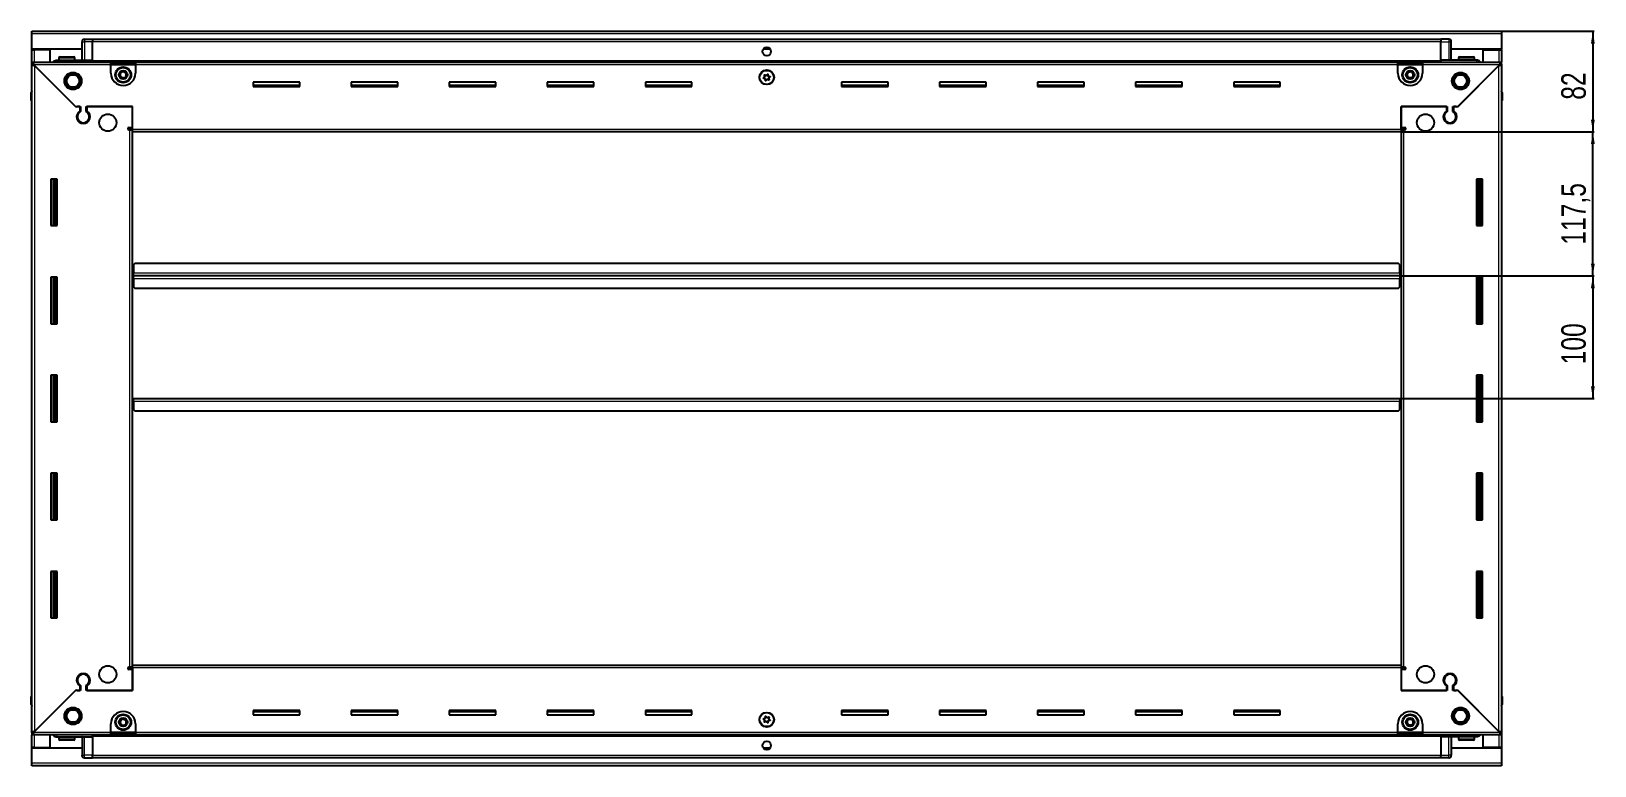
# Model space of a CAD drawing. Header units: millimetres. Extents: x 1315 to 6455, y -1523 to 1645.
# Drawn here: x 5179 to 6455, y 877 to 1476 of the extents above; entities that cross this region are included whole.
import ezdxf

# ---------------------------------------------------------------- set-up
doc = ezdxf.new("R2010")
doc.units = ezdxf.units.MM
doc.layers.add('FORMAT', color=7, linetype='Continuous')
doc.styles.add('SLDTEXTSTYLE0', font='TXT', dxfattribs={"width": 0.75})
doc.dimstyles.new('SLDDIMSTYLE0', dxfattribs={"dimtxt": 20, "dimasz": 10, "dimexe": 0, "dimexo": 0.0625, "dimgap": 5, "dimtad": 2, "dimdec": 1, "dimrnd": 1e-09, "dimzin": 12, "dimdsep": 46, "dimtxsty": 'SLDTEXTSTYLE0', "dimsah": 1, "dimcen": 0.09, "dimadec": 0, "dimazin": 3, "dimtfac": 1, "dimtofl": 0, "dimtmove": 0, "dimatfit": 3, "dimfxl": 0, "dimfrac": 2, "dimtolj": 1, "dimtzin": 12, "dimarcsym": 0})

# ---------------------------------------------------------------- blocks, each defined once
blk = doc.blocks.new('_D_6')
at = {"layer": 'FORMAT'}
for p, q in [((6378.6, 1475.8), (6454.1, 1475.8)), ((6453.1, 1475.8), (6453.1, 1393.8)), ((6296.6, 1393.8), (6454.1, 1393.8))]:
    blk.add_line(p, q, dxfattribs=at)
for points in [[(6453.1, 1475.8), (6451.5, 1465.8), (6454.6, 1465.8)], [(6453.1, 1393.8), (6454.6, 1403.8), (6451.5, 1403.8)]]:
    blk.add_solid(points, dxfattribs=at)
at = {"layer": 'FORMAT', "insert": (6427.3, 1420), "char_height": 20, "attachment_point": 1, "rotation": 90, "style": 'SLDTEXTSTYLE0'}
blk.add_mtext('82', dxfattribs=at)
blk = doc.blocks.new('_D_7')
at = {"layer": 'FORMAT'}
for p, q in [((6296.6, 1393.8), (6454.1, 1393.8)), ((6453.1, 1276.3), (6453.1, 1393.8)), ((6295.6, 1276.3), (6454.1, 1276.3))]:
    blk.add_line(p, q, dxfattribs=at)
for points in [[(6453.1, 1393.8), (6451.5, 1383.8), (6454.6, 1383.8)], [(6453.1, 1276.3), (6454.6, 1286.3), (6451.5, 1286.3)]]:
    blk.add_solid(points, dxfattribs=at)
at = {"layer": 'FORMAT', "insert": (6427.3, 1301.8), "char_height": 20, "attachment_point": 1, "rotation": 90, "style": 'SLDTEXTSTYLE0'}
blk.add_mtext('117,5', dxfattribs=at)
blk = doc.blocks.new('_D_8')
at = {"layer": 'FORMAT'}
for p, q in [((6295.6, 1276.3), (6454.1, 1276.3)), ((6453.1, 1276.3), (6453.1, 1176.3)), ((6295.6, 1176.3), (6454.1, 1176.3))]:
    blk.add_line(p, q, dxfattribs=at)
for points in [[(6453.1, 1276.3), (6451.5, 1266.3), (6454.6, 1266.3)], [(6453.1, 1176.3), (6454.6, 1186.3), (6451.5, 1186.3)]]:
    blk.add_solid(points, dxfattribs=at)
at = {"layer": 'FORMAT', "insert": (6427.3, 1204.2), "char_height": 20, "attachment_point": 1, "rotation": 90, "style": 'SLDTEXTSTYLE0'}
blk.add_mtext('100', dxfattribs=at)

msp = doc.modelspace()

# ---------------------------------------------------------------- linework, layer by layer
at = {"color": 7, "linetype": 'Continuous', "lineweight": 25}
for p, q in [((5179.55, 1473.72), (5179.55, 1475.82)), ((5179.55, 1475.82), (6378.55, 1475.82)), ((5179.55, 1461.32), (5179.55, 1473.72)), ((5220.55, 1452.32), (5220.55, 1467.32)), ((5221.23, 1468.82), (5221.23, 1468.82)), ((5222.55, 1469.32), (5229.05, 1469.32)), ((5222.55, 1469.32), (5229.05, 1469.32)), ((5229.05, 1469.32), (5229.05, 1469.32)), ((5229.05, 1469.32), (5229.05, 1469.32)), ((5229.05, 1469.32), (5229.05, 1467.32)), ((6329.05, 1469.17), (5229.05, 1469.17)), ((5229.05, 1452.32), (5229.05, 1467.32)), ((6329.05, 1469.32), (6329.05, 1469.32)), ((6335.55, 1469.32), (6329.05, 1469.32)), ((6335.55, 1469.32), (6329.05, 1469.32)), ((6329.05, 1469.32), (6329.05, 1467.32)), ((6329.05, 1452.32), (6329.05, 1467.32)), ((6337.55, 1467.32), (6337.55, 1467.32)), ((6337.55, 1452.32), (6337.55, 1467.32)), ((6378.55, 1475.82), (6378.55, 1473.72)), ((6378.55, 1473.72), (6378.55, 1461.32)), ((5220.55, 1461.32), (5179.55, 1461.32)), ((5179.55, 1460.82), (5179.55, 1461.32)), ((5179.55, 1460.82), (5181.65, 1460.82)), ((5179.55, 1450.57), (5179.55, 1460.82)), ((5181.05, 1460.82), (5181.05, 1461.32)), ((5194.55, 1460.82), (5181.65, 1460.82)), ((5194.55, 1450.57), (5194.55, 1460.82)), ((5201.55, 1454.22), (5201.55, 1452.32)), ((5202.35, 1455.02), (5213.75, 1455.02)), ((5214.55, 1452.32), (5214.55, 1454.22)), ((5781.92, 1461.32), (5776.18, 1461.32)), ((6378.55, 1461.32), (6337.55, 1461.32)), ((6343.55, 1454.22), (6343.55, 1452.32)), ((6344.35, 1455.02), (6355.75, 1455.02)), ((6356.55, 1452.32), (6356.55, 1454.22)), ((6363.55, 1450.57), (6363.55, 1460.82)), ((6363.55, 1460.82), (6376.45, 1460.82)), ((6376.45, 1460.82), (6378.55, 1460.82)), ((6377.05, 1460.82), (6377.05, 1461.32)), ((6378.55, 1460.82), (6378.55, 1461.32)), ((6378.55, 1460.82), (6378.55, 1450.57)), ((5179.55, 1449.07), (5179.55, 1450.57)), ((5179.55, 1450.57), (5180.55, 1450.57)), ((5179.55, 1448.57), (5179.55, 1449.07)), ((5179.55, 1449.07), (5180.55, 1449.07)), ((5179.55, 904.07), (5179.55, 1448.57)), ((5181.05, 1448.57), (5179.55, 1448.57)), ((5180.55, 1449.07), (5180.55, 1450.57)), ((5180.55, 1450.57), (5244.05, 1450.57)), ((5181.15, 1448.47), (5215.05, 1414.57)), ((5215.75, 1413.87), (5181.65, 1447.97)), ((5200.05, 1452.32), (5229.05, 1452.32)), ((5228.98, 1450.57), (5229.05, 1452.29)), ((5229.05, 1452.32), (5229.05, 1451.82)), ((5229.05, 1451.17), (6329.05, 1451.17)), ((5244.05, 1448.47), (5244.05, 1450.57)), ((5244.05, 1450.57), (5264.05, 1450.57)), ((5244.05, 1449.07), (5264.05, 1449.07)), ((5244.05, 1441.57), (5244.05, 1448.47)), ((5264.05, 1450.57), (5264.05, 1448.47)), ((5264.05, 1450.57), (6294.05, 1450.57)), ((5264.05, 1448.47), (5264.05, 1441.57)), ((6294.05, 1448.47), (6294.05, 1450.57)), ((6294.05, 1450.57), (6314.05, 1450.57)), ((6294.05, 1449.07), (6314.05, 1449.07)), ((6294.05, 1441.57), (6294.05, 1448.47)), ((6314.05, 1450.57), (6377.55, 1450.57)), ((6314.05, 1450.57), (6314.05, 1448.47)), ((6314.05, 1448.47), (6314.05, 1441.57)), ((6329.05, 1452.32), (6329.05, 1451.82)), ((6358.05, 1452.32), (6329.05, 1452.32)), ((6329.05, 1452.29), (6329.13, 1450.57)), ((6376.45, 1447.97), (6342.35, 1413.87)), ((6343.05, 1414.57), (6376.95, 1448.47)), ((6377.05, 1448.57), (6378.55, 1448.57)), ((6377.55, 1449.07), (6377.55, 1450.57)), ((6377.55, 1450.57), (6378.55, 1450.57)), ((6377.55, 1449.07), (6378.55, 1449.07)), ((6378.55, 1449.07), (6378.55, 1450.57)), ((6378.55, 1449.07), (6378.55, 1448.57)), ((6378.55, 1448.57), (6378.55, 904.07)), ((5398.05, 1434.32), (5360.05, 1434.32)), ((5360.05, 1434.32), (5360.05, 1430.82)), ((5398.05, 1431.57), (5360.05, 1431.57)), ((5360.05, 1430.82), (5398.05, 1430.82)), ((5398.05, 1430.82), (5398.05, 1434.32)), ((5478.05, 1434.32), (5440.05, 1434.32)), ((5440.05, 1434.32), (5440.05, 1430.82)), ((5478.05, 1431.57), (5440.05, 1431.57)), ((5440.05, 1430.82), (5478.05, 1430.82)), ((5478.05, 1430.82), (5478.05, 1434.32)), ((5558.05, 1434.32), (5520.05, 1434.32)), ((5520.05, 1434.32), (5520.05, 1430.82)), ((5558.05, 1431.57), (5520.05, 1431.57)), ((5520.05, 1430.82), (5558.05, 1430.82)), ((5558.05, 1430.82), (5558.05, 1434.32)), ((5638.05, 1434.32), (5600.05, 1434.32)), ((5600.05, 1434.32), (5600.05, 1430.82)), ((5638.05, 1431.57), (5600.05, 1431.57)), ((5600.05, 1430.82), (5638.05, 1430.82)), ((5638.05, 1430.82), (5638.05, 1434.32)), ((5718.05, 1434.32), (5680.05, 1434.32)), ((5680.05, 1434.32), (5680.05, 1430.82)), ((5718.05, 1431.57), (5680.05, 1431.57)), ((5680.05, 1430.82), (5718.05, 1430.82)), ((5718.05, 1430.82), (5718.05, 1434.32)), ((5878.05, 1434.32), (5840.05, 1434.32)), ((5840.05, 1434.32), (5840.05, 1430.82)), ((5878.05, 1431.57), (5840.05, 1431.57)), ((5840.05, 1430.82), (5878.05, 1430.82)), ((5878.05, 1430.82), (5878.05, 1434.32)), ((5958.05, 1434.32), (5920.05, 1434.32)), ((5920.05, 1434.32), (5920.05, 1430.82)), ((5958.05, 1431.57), (5920.05, 1431.57)), ((5920.05, 1430.82), (5958.05, 1430.82)), ((5958.05, 1430.82), (5958.05, 1434.32)), ((6038.05, 1434.32), (6000.05, 1434.32)), ((6000.05, 1434.32), (6000.05, 1430.82)), ((6038.05, 1431.57), (6000.05, 1431.57)), ((6000.05, 1430.82), (6038.05, 1430.82)), ((6038.05, 1430.82), (6038.05, 1434.32)), ((6118.05, 1434.32), (6080.05, 1434.32)), ((6080.05, 1434.32), (6080.05, 1430.82)), ((6118.05, 1431.57), (6080.05, 1431.57)), ((6080.05, 1430.82), (6118.05, 1430.82)), ((6118.05, 1430.82), (6118.05, 1434.32)), ((6198.05, 1434.32), (6160.05, 1434.32)), ((6160.05, 1434.32), (6160.05, 1430.82)), ((6198.05, 1431.57), (6160.05, 1431.57)), ((6160.05, 1430.82), (6198.05, 1430.82)), ((6198.05, 1430.82), (6198.05, 1434.32)), ((5179.05, 1425.82), (5179.05, 1419.32)), ((5179.05, 1419.32), (5179.05, 1425.82)), ((5179.05, 1419.32), (5179.05, 1419.32)), ((5179.55, 1419.32), (5179.05, 1419.32)), ((5179.2, 1419.32), (5179.2, 933.32)), ((6378.55, 1427.15), (6378.55, 1427.15)), ((6378.55, 1419.32), (6379.05, 1419.32)), ((6378.9, 933.32), (6378.9, 1419.32)), ((6379.05, 1425.82), (6379.05, 1419.32)), ((6379.05, 1419.32), (6379.05, 1425.82)), ((6379.05, 1419.32), (6379.05, 1419.32)), ((6379.05, 1419.32), (6379.05, 1419.32)), ((5215.05, 1414.57), (5219.25, 1414.57)), ((5216.45, 1414.57), (5215.75, 1413.87)), ((5218.55, 1414.57), (5216.45, 1414.57)), ((5218.55, 1414.57), (5218.55, 1410.68)), ((5219.25, 1414.57), (5219.25, 1410.29)), ((5223.85, 1414.57), (5261.55, 1414.57)), ((5223.85, 1410.29), (5223.85, 1414.57)), ((5224.55, 1410.68), (5224.55, 1414.57)), ((5261.55, 1414.57), (5224.55, 1414.57)), ((5261.55, 1395.92), (5261.55, 1414.57)), ((5261.55, 1397.32), (5261.55, 1414.57)), ((6296.55, 1414.57), (6334.25, 1414.57)), ((6296.55, 1395.92), (6296.55, 1414.57)), ((6296.55, 1414.57), (6296.55, 1397.32)), ((6333.55, 1414.57), (6296.55, 1414.57)), ((6333.55, 1414.57), (6333.55, 1410.68)), ((6334.25, 1414.57), (6334.25, 1410.29)), ((6338.85, 1414.57), (6343.05, 1414.57)), ((6338.85, 1410.29), (6338.85, 1414.57)), ((6341.65, 1414.57), (6339.55, 1414.57)), ((6339.55, 1410.68), (6339.55, 1414.57)), ((6342.35, 1413.87), (6341.65, 1414.57)), ((5219.55, 1401.71), (5219.55, 1400.95)), ((5258.7, 1397.32), (5261.55, 1397.32)), ((5259.45, 1395.32), (5258.7, 1395.32)), ((5259.45, 1395.32), (5261.55, 1395.32)), ((5261.55, 1396.32), (5259.55, 1396.32)), ((5259.55, 1396.32), (5259.55, 1395.32)), ((5261.55, 1393.82), (5261.55, 1395.92)), ((6296.55, 1393.82), (5261.55, 1393.82)), ((5261.55, 958.82), (5261.55, 1393.82)), ((6296.55, 1397.32), (6299.4, 1397.32)), ((6298.55, 1396.32), (6296.55, 1396.32)), ((6296.55, 1395.92), (6296.55, 1393.82)), ((6296.55, 1395.32), (6298.65, 1395.32)), ((6296.55, 1393.82), (6296.55, 958.82)), ((6298.55, 1395.32), (6298.55, 1396.32)), ((6299.4, 1395.32), (6298.65, 1395.32)), ((6338.55, 1401.71), (6338.55, 1400.95)), ((5200.05, 1355.32), (5195.05, 1355.32)), ((5195.05, 1355.32), (5195.05, 1317.32)), ((5197.2, 1317.32), (5197.2, 1355.32)), ((5198.99, 1317.32), (5198.99, 1355.32)), ((5199.03, 1317.32), (5199.03, 1355.32)), ((5200.05, 1317.32), (5200.05, 1355.32)), ((6358.05, 1355.32), (6358.05, 1317.32)), ((6363.05, 1355.32), (6358.05, 1355.32)), ((6359.07, 1355.32), (6359.07, 1317.32)), ((6359.11, 1355.32), (6359.11, 1317.32)), ((6360.9, 1355.32), (6360.9, 1317.32)), ((6363.05, 1317.32), (6363.05, 1355.32)), ((5195.05, 1317.32), (5200.05, 1317.32)), ((6358.05, 1317.32), (6363.05, 1317.32)), ((5262.3, 1276.32), (5261.55, 1276.32)), ((5262.55, 1279.17), (5262.3, 1279.17)), ((5262.3, 1279.17), (5262.3, 1276.32)), ((5262.3, 1276.32), (5262.3, 1273.47)), ((5263.55, 1286.32), (5262.55, 1285.32)), ((5262.55, 1285.32), (5262.55, 1278.42)), ((5262.55, 1276.32), (5262.55, 1278.42)), ((6295.55, 1276.32), (5262.55, 1276.32)), ((5262.55, 1274.22), (5262.55, 1276.32)), ((6294.55, 1286.32), (5263.55, 1286.32)), ((6295.55, 1285.32), (6294.55, 1286.32)), ((6295.55, 1278.42), (6295.55, 1285.32)), ((6295.8, 1279.17), (6295.55, 1279.17)), ((6295.55, 1278.42), (6295.55, 1276.32)), ((6295.55, 1276.32), (6295.55, 1274.22)), ((6295.8, 1276.32), (6295.8, 1279.17)), ((6296.55, 1276.32), (6295.8, 1276.32)), ((6295.8, 1273.47), (6295.8, 1276.32)), ((5200.05, 1275.32), (5195.05, 1275.32)), ((5195.05, 1275.32), (5195.05, 1237.32)), ((5197.2, 1237.32), (5197.2, 1275.32)), ((5198.99, 1237.32), (5198.99, 1275.32)), ((5199.03, 1237.32), (5199.03, 1275.32)), ((5200.05, 1237.32), (5200.05, 1275.32)), ((5262.3, 1273.47), (5262.55, 1273.47)), ((5262.55, 1274.22), (5262.55, 1267.32)), ((5262.55, 1267.32), (5263.55, 1266.32)), ((5263.55, 1266.32), (6294.55, 1266.32)), ((6294.55, 1266.32), (6295.55, 1267.32)), ((6295.55, 1267.32), (6295.55, 1274.22)), ((6295.55, 1273.47), (6295.8, 1273.47)), ((6358.05, 1275.32), (6358.05, 1237.32)), ((6363.05, 1275.32), (6358.05, 1275.32)), ((6359.07, 1275.32), (6359.07, 1237.32)), ((6359.11, 1275.32), (6359.11, 1237.32)), ((6360.9, 1275.32), (6360.9, 1237.32)), ((6363.05, 1237.32), (6363.05, 1275.32)), ((5195.05, 1237.32), (5200.05, 1237.32)), ((6358.05, 1237.32), (6363.05, 1237.32)), ((5200.05, 1195.32), (5195.05, 1195.32)), ((5195.05, 1195.32), (5195.05, 1157.32)), ((5197.2, 1157.32), (5197.2, 1195.32)), ((5198.99, 1157.32), (5198.99, 1195.32)), ((5199.03, 1157.32), (5199.03, 1195.32)), ((5200.05, 1157.32), (5200.05, 1195.32)), ((6358.05, 1195.32), (6358.05, 1157.32)), ((6363.05, 1195.32), (6358.05, 1195.32)), ((6359.07, 1195.32), (6359.07, 1157.32)), ((6359.11, 1195.32), (6359.11, 1157.32)), ((6360.9, 1195.32), (6360.9, 1157.32)), ((6363.05, 1157.32), (6363.05, 1195.32)), ((5261.55, 1176.32), (5262.3, 1176.32)), ((5262.3, 1176.32), (5262.3, 1173.47)), ((5262.55, 1174.22), (5262.55, 1176.32)), ((5262.55, 1176.32), (6295.55, 1176.32)), ((5262.55, 1174.22), (5262.55, 1167.32)), ((6295.55, 1176.32), (6295.55, 1174.22)), ((6295.55, 1167.32), (6295.55, 1174.22)), ((6295.8, 1173.47), (6295.8, 1176.32)), ((6295.8, 1176.32), (6296.55, 1176.32)), ((5262.3, 1173.47), (5262.55, 1173.47)), ((5262.55, 1167.32), (5263.55, 1166.32)), ((5263.55, 1166.32), (6294.55, 1166.32)), ((6294.55, 1166.32), (6295.55, 1167.32)), ((6295.55, 1173.47), (6295.8, 1173.47)), ((5195.05, 1157.32), (5200.05, 1157.32)), ((6358.05, 1157.32), (6363.05, 1157.32)), ((5200.05, 1115.32), (5195.05, 1115.32)), ((5195.05, 1115.32), (5195.05, 1077.32)), ((5197.2, 1077.32), (5197.2, 1115.32)), ((5198.99, 1077.32), (5198.99, 1115.32)), ((5199.03, 1077.32), (5199.03, 1115.32)), ((5200.05, 1077.32), (5200.05, 1115.32)), ((6358.05, 1115.32), (6358.05, 1077.32)), ((6363.05, 1115.32), (6358.05, 1115.32)), ((6359.07, 1115.32), (6359.07, 1077.32)), ((6359.11, 1115.32), (6359.11, 1077.32)), ((6360.9, 1115.32), (6360.9, 1077.32)), ((6363.05, 1077.32), (6363.05, 1115.32)), ((5195.05, 1077.32), (5200.05, 1077.32)), ((6358.05, 1077.32), (6363.05, 1077.32)), ((5200.05, 1035.32), (5195.05, 1035.32)), ((5195.05, 1035.32), (5195.05, 997.32)), ((5197.2, 997.32), (5197.2, 1035.32)), ((5198.99, 997.32), (5198.99, 1035.32)), ((5199.03, 997.32), (5199.03, 1035.32)), ((5200.05, 997.32), (5200.05, 1035.32)), ((6358.05, 1035.32), (6358.05, 997.32)), ((6363.05, 1035.32), (6358.05, 1035.32)), ((6359.07, 1035.32), (6359.07, 997.32)), ((6359.11, 1035.32), (6359.11, 997.32)), ((6360.9, 1035.32), (6360.9, 997.32)), ((6363.05, 997.32), (6363.05, 1035.32)), ((5195.05, 997.32), (5200.05, 997.32)), ((6358.05, 997.32), (6363.05, 997.32)), ((5258.7, 957.32), (5259.45, 957.32)), ((5261.55, 957.32), (5259.45, 957.32)), ((5259.55, 957.32), (5259.55, 956.32)), ((5261.55, 956.72), (5261.55, 958.82)), ((5261.55, 958.82), (6296.55, 958.82)), ((5261.55, 956.72), (5261.55, 938.07)), ((6296.55, 958.82), (6296.55, 956.72)), ((6298.65, 957.32), (6296.55, 957.32)), ((6296.55, 956.72), (6296.55, 938.07)), ((6298.55, 956.32), (6298.55, 957.32)), ((6298.65, 957.32), (6299.4, 957.32)), ((5219.55, 951.7), (5219.55, 950.94)), ((5261.55, 955.32), (5258.7, 955.32)), ((5259.55, 956.32), (5261.55, 956.32)), ((5261.55, 938.07), (5261.55, 955.32)), ((6296.55, 956.32), (6298.55, 956.32)), ((6296.55, 955.32), (6296.55, 938.07)), ((6299.4, 955.32), (6296.55, 955.32)), ((6338.55, 951.7), (6338.55, 950.94)), ((5179.05, 926.82), (5179.05, 933.32)), ((5179.05, 933.32), (5179.05, 933.32)), ((5179.05, 933.32), (5179.05, 933.32)), ((5179.05, 933.32), (5179.05, 926.82)), ((5179.55, 933.32), (5179.05, 933.32)), ((5215.05, 938.07), (5181.15, 904.17)), ((5181.65, 904.67), (5215.75, 938.77)), ((5219.25, 938.07), (5215.05, 938.07)), ((5215.75, 938.77), (5216.45, 938.07)), ((5216.45, 938.07), (5218.55, 938.07)), ((5218.55, 941.96), (5218.55, 938.07)), ((5219.25, 942.36), (5219.25, 938.07)), ((5223.85, 938.07), (5223.85, 942.36)), ((5261.55, 938.07), (5223.85, 938.07)), ((5224.55, 938.07), (5224.55, 941.96)), ((5224.55, 938.07), (5261.55, 938.07)), ((6334.25, 938.07), (6296.55, 938.07)), ((6296.55, 938.07), (6333.55, 938.07)), ((6333.55, 941.96), (6333.55, 938.07)), ((6334.25, 942.36), (6334.25, 938.07)), ((6338.85, 938.07), (6338.85, 942.36)), ((6343.05, 938.07), (6338.85, 938.07)), ((6339.55, 938.07), (6339.55, 941.96)), ((6339.55, 938.07), (6341.65, 938.07)), ((6341.65, 938.07), (6342.35, 938.77)), ((6342.35, 938.77), (6376.45, 904.67)), ((6376.95, 904.17), (6343.05, 938.07)), ((6378.55, 933.32), (6379.05, 933.32)), ((6379.05, 933.32), (6379.05, 933.32)), ((6379.05, 926.82), (6379.05, 933.32)), ((6379.05, 933.32), (6379.05, 926.82)), ((5179.55, 925.5), (5179.55, 925.5)), ((5398.05, 921.82), (5360.05, 921.82)), ((5360.05, 921.82), (5360.05, 918.32)), ((5360.05, 921.07), (5398.05, 921.07)), ((5398.05, 918.32), (5398.05, 921.82)), ((5478.05, 921.82), (5440.05, 921.82)), ((5440.05, 921.82), (5440.05, 918.32)), ((5440.05, 921.07), (5478.05, 921.07)), ((5478.05, 918.32), (5478.05, 921.82)), ((5558.05, 921.82), (5520.05, 921.82)), ((5520.05, 921.82), (5520.05, 918.32)), ((5520.05, 921.07), (5558.05, 921.07)), ((5558.05, 918.32), (5558.05, 921.82)), ((5638.05, 921.82), (5600.05, 921.82)), ((5600.05, 921.82), (5600.05, 918.32)), ((5600.05, 921.07), (5638.05, 921.07)), ((5638.05, 918.32), (5638.05, 921.82)), ((5718.05, 921.82), (5680.05, 921.82)), ((5680.05, 921.82), (5680.05, 918.32)), ((5680.05, 921.07), (5718.05, 921.07)), ((5718.05, 918.32), (5718.05, 921.82)), ((5878.05, 921.82), (5840.05, 921.82)), ((5840.05, 921.82), (5840.05, 918.32)), ((5840.05, 921.07), (5878.05, 921.07)), ((5878.05, 918.32), (5878.05, 921.82)), ((5958.05, 921.82), (5920.05, 921.82)), ((5920.05, 921.82), (5920.05, 918.32)), ((5920.05, 921.07), (5958.05, 921.07)), ((5958.05, 918.32), (5958.05, 921.82)), ((6038.05, 921.82), (6000.05, 921.82)), ((6000.05, 921.82), (6000.05, 918.32)), ((6000.05, 921.07), (6038.05, 921.07)), ((6038.05, 918.32), (6038.05, 921.82)), ((6118.05, 921.82), (6080.05, 921.82)), ((6080.05, 921.82), (6080.05, 918.32)), ((6080.05, 921.07), (6118.05, 921.07)), ((6118.05, 918.32), (6118.05, 921.82)), ((6198.05, 921.82), (6160.05, 921.82)), ((6160.05, 921.82), (6160.05, 918.32)), ((6160.05, 921.07), (6198.05, 921.07)), ((6198.05, 918.32), (6198.05, 921.82)), ((5244.05, 904.17), (5244.05, 911.07)), ((5264.05, 911.07), (5264.05, 904.17)), ((5360.05, 918.32), (5398.05, 918.32)), ((5440.05, 918.32), (5478.05, 918.32)), ((5520.05, 918.32), (5558.05, 918.32)), ((5600.05, 918.32), (5638.05, 918.32)), ((5680.05, 918.32), (5718.05, 918.32)), ((5840.05, 918.32), (5878.05, 918.32)), ((5920.05, 918.32), (5958.05, 918.32)), ((6000.05, 918.32), (6038.05, 918.32)), ((6080.05, 918.32), (6118.05, 918.32)), ((6160.05, 918.32), (6198.05, 918.32)), ((6294.05, 904.17), (6294.05, 911.07)), ((6314.05, 911.07), (6314.05, 904.17)), ((5179.55, 903.57), (5179.55, 904.07)), ((5181.05, 904.07), (5179.55, 904.07)), ((5179.55, 903.57), (5179.55, 902.07)), ((5180.55, 903.57), (5179.55, 903.57)), ((5179.55, 891.82), (5179.55, 902.07)), ((5180.55, 902.07), (5179.55, 902.07)), ((5180.55, 903.57), (5180.55, 902.07)), ((5244.05, 902.07), (5180.55, 902.07)), ((5194.55, 891.82), (5194.55, 902.07)), ((5200.05, 900.32), (5229.05, 900.32)), ((5201.55, 900.32), (5201.55, 898.42)), ((5206.13, 897.62), (5202.35, 897.62)), ((5213.75, 897.62), (5206.13, 897.62)), ((5214.55, 898.42), (5214.55, 900.32)), ((5220.55, 900.32), (5220.55, 885.32)), ((5229.05, 900.36), (5228.98, 902.07)), ((6329.05, 901.47), (5229.05, 901.47)), ((5229.05, 900.32), (5229.05, 900.82)), ((5229.05, 900.32), (5229.05, 885.32)), ((5244.05, 902.07), (5244.05, 904.17)), ((5264.05, 903.57), (5244.05, 903.57)), ((5264.05, 902.07), (5244.05, 902.07)), ((5264.05, 904.17), (5264.05, 902.07)), ((6294.05, 902.07), (5264.05, 902.07)), ((6294.05, 902.07), (6294.05, 904.17)), ((6314.05, 903.57), (6294.05, 903.57)), ((6314.05, 902.07), (6294.05, 902.07)), ((6314.05, 904.17), (6314.05, 902.07)), ((6377.55, 902.07), (6314.05, 902.07)), ((6329.13, 902.07), (6329.05, 900.36)), ((6329.05, 900.32), (6329.05, 900.82)), ((6358.05, 900.32), (6329.05, 900.32)), ((6329.05, 900.32), (6329.05, 885.32)), ((6337.55, 900.32), (6337.55, 885.32)), ((6343.55, 900.32), (6343.55, 898.42)), ((6351.34, 897.62), (6344.35, 897.62)), ((6355.75, 897.62), (6351.34, 897.62)), ((6356.55, 898.42), (6356.55, 900.32)), ((6363.55, 891.82), (6363.55, 902.07)), ((6377.05, 904.07), (6378.55, 904.07)), ((6377.55, 903.57), (6377.55, 902.07)), ((6378.55, 903.57), (6377.55, 903.57)), ((6378.55, 902.07), (6377.55, 902.07)), ((6378.55, 904.07), (6378.55, 903.57)), ((6378.55, 903.57), (6378.55, 902.07)), ((6378.55, 902.07), (6378.55, 891.82)), ((5181.65, 891.82), (5179.55, 891.82)), ((5179.55, 891.32), (5179.55, 891.82)), ((5179.55, 878.92), (5179.55, 891.32)), ((5179.55, 891.32), (5220.55, 891.32)), ((5181.05, 891.32), (5181.05, 891.82)), ((5181.65, 891.82), (5194.55, 891.82)), ((5220.55, 885.32), (5220.55, 885.32)), ((5222.55, 883.32), (5229.05, 883.32)), ((5222.55, 883.32), (5229.05, 883.32)), ((5229.05, 883.32), (5229.05, 885.32)), ((5229.05, 883.47), (6329.05, 883.47)), ((5229.05, 883.32), (5229.05, 883.32)), ((5776.18, 891.32), (5781.92, 891.32)), ((6329.05, 883.32), (6329.05, 885.32)), ((6335.55, 883.32), (6329.05, 883.32)), ((6329.05, 883.32), (6329.05, 883.32)), ((6329.05, 883.32), (6329.05, 883.32)), ((6335.55, 883.32), (6329.05, 883.32)), ((6336.87, 883.82), (6336.87, 883.82)), ((6337.55, 891.32), (6378.55, 891.32)), ((6376.45, 891.82), (6363.55, 891.82)), ((6378.55, 891.82), (6376.45, 891.82)), ((6377.05, 891.32), (6377.05, 891.82)), ((6378.55, 891.32), (6378.55, 891.82)), ((6378.55, 891.32), (6378.55, 878.92)), ((5179.55, 876.82), (5179.55, 878.92)), ((6378.55, 876.82), (5179.55, 876.82)), ((6378.55, 878.92), (6378.55, 876.82))]:
    msp.add_line(p, q, dxfattribs=at)
at = {"color": 8, "linetype": 'Continuous', "lineweight": 18}
for p, q in [((6378.55, 1473.72), (5179.55, 1473.72)), ((5220.55, 1467.32), (5222.55, 1467.32)), ((5222.55, 1469.32), (5222.55, 1467.32)), ((5222.55, 1467.32), (5222.55, 1452.32)), ((5229.05, 1467.32), (5222.55, 1467.32)), ((6329.05, 1467.17), (5229.05, 1467.17)), ((6329.05, 1467.32), (6335.55, 1467.32)), ((6335.55, 1469.32), (6335.55, 1467.32)), ((6337.55, 1467.32), (6335.55, 1467.32)), ((6335.55, 1467.32), (6335.55, 1452.32)), ((5181.65, 1460.82), (5181.65, 1461.32)), ((5181.65, 1450.57), (5181.65, 1460.82)), ((5201.55, 1454.22), (5214.55, 1454.22)), ((6343.55, 1454.22), (6356.55, 1454.22)), ((6376.45, 1461.32), (6376.45, 1460.82)), ((6376.45, 1460.82), (6376.45, 1450.57)), ((5244.05, 1448.47), (5181.15, 1448.47)), ((5181.65, 1447.97), (5181.65, 904.67)), ((6329.05, 1451.82), (5229.05, 1451.82)), ((6329.05, 1450.59), (5229.05, 1450.59)), ((5244.05, 1448.47), (5264.05, 1448.47)), ((6294.05, 1448.47), (5264.05, 1448.47)), ((6294.05, 1448.47), (6314.05, 1448.47)), ((6376.95, 1448.47), (6314.05, 1448.47)), ((6376.45, 904.67), (6376.45, 1447.97)), ((5179.55, 1425.82), (5179.05, 1425.82)), ((6378.55, 1425.82), (6379.05, 1425.82)), ((5259.45, 957.32), (5259.45, 1395.32)), ((5261.55, 1395.92), (6296.55, 1395.92)), ((6298.65, 1395.32), (6298.65, 957.32)), ((5196.55, 1355.32), (5196.55, 1317.32)), ((5197.79, 1355.32), (5197.79, 1317.32)), ((6360.32, 1317.32), (6360.32, 1355.32)), ((6361.55, 1317.32), (6361.55, 1355.32)), ((6295.55, 1278.42), (5262.55, 1278.42)), ((5196.55, 1275.32), (5196.55, 1237.32)), ((5197.79, 1275.32), (5197.79, 1237.32)), ((5262.55, 1274.22), (6295.55, 1274.22)), ((6360.32, 1237.32), (6360.32, 1275.32)), ((6361.55, 1237.32), (6361.55, 1275.32)), ((5196.55, 1195.32), (5196.55, 1157.32)), ((5197.79, 1195.32), (5197.79, 1157.32)), ((6360.32, 1157.32), (6360.32, 1195.32)), ((6361.55, 1157.32), (6361.55, 1195.32)), ((5262.55, 1174.22), (6295.55, 1174.22)), ((5196.55, 1115.32), (5196.55, 1077.32)), ((5197.79, 1115.32), (5197.79, 1077.32)), ((6360.32, 1077.32), (6360.32, 1115.32)), ((6361.55, 1077.32), (6361.55, 1115.32)), ((5196.55, 1035.32), (5196.55, 997.32)), ((5197.79, 1035.32), (5197.79, 997.32)), ((6360.32, 997.32), (6360.32, 1035.32)), ((6361.55, 997.32), (6361.55, 1035.32)), ((6296.55, 956.72), (5261.55, 956.72)), ((5179.55, 926.82), (5179.05, 926.82)), ((6378.55, 926.82), (6379.05, 926.82)), ((5181.15, 904.17), (5244.05, 904.17)), ((5181.65, 891.82), (5181.65, 902.07)), ((5205.86, 898.42), (5201.55, 898.42)), ((5214.55, 898.42), (5205.86, 898.42)), ((5222.55, 885.32), (5222.55, 900.32)), ((5229.05, 902.06), (6329.05, 902.06)), ((5229.05, 900.82), (6329.05, 900.82)), ((5264.05, 904.17), (5244.05, 904.17)), ((5264.05, 904.17), (6294.05, 904.17)), ((6314.05, 904.17), (6294.05, 904.17)), ((6314.05, 904.17), (6376.95, 904.17)), ((6335.55, 885.32), (6335.55, 900.32)), ((6351.53, 898.42), (6343.55, 898.42)), ((6356.55, 898.42), (6351.53, 898.42)), ((6376.45, 902.07), (6376.45, 891.82)), ((5181.65, 891.32), (5181.65, 891.82)), ((5220.55, 885.32), (5222.55, 885.32)), ((5222.55, 883.32), (5222.55, 885.32)), ((5229.05, 885.32), (5222.55, 885.32)), ((5229.05, 885.47), (6329.05, 885.47)), ((6329.05, 885.32), (6335.55, 885.32)), ((6337.55, 885.32), (6335.55, 885.32)), ((6335.55, 883.32), (6335.55, 885.32)), ((6376.45, 891.82), (6376.45, 891.32)), ((6378.55, 878.92), (5179.55, 878.92))]:
    msp.add_line(p, q, dxfattribs=at)
at = {"color": 7, "linetype": 'Continuous', "lineweight": 25, "flags": 128}
msp.add_lwpolyline([(5220.7, 884.57), (5220.59, 884.93), (5220.55, 885.32)], dxfattribs=at)
at = {"color": 7, "linetype": 'Continuous', "lineweight": 25}
for centre, radius in [((5779.05, 1459.32), 3.5), ((5213.05, 1435.32), 7), ((5254.05, 1440.32), 6.5), ((5254.05, 1440.32), 3.46), ((5779.05, 1438.32), 6), ((5779.05, 1438.17), 5.79), ((6304.05, 1440.32), 6.5), ((6304.05, 1440.32), 3.46), ((6345.05, 1435.32), 7), ((5213.05, 1435.32), 6.02), ((5213.05, 1435.32), 5.1), ((5779.05, 1438.17), 1.85), ((6345.05, 1435.32), 6.02), ((6345.05, 1435.32), 5.1), ((5241.55, 1401.32), 7), ((6316.55, 1401.32), 7), ((5241.55, 951.32), 7), ((6316.55, 951.32), 7), ((5213.05, 917.32), 7), ((5213.05, 917.32), 6.02), ((5213.05, 917.32), 5.1), ((5254.05, 912.32), 6.5), ((5779.05, 914.32), 6), ((5779.05, 914.47), 5.79), ((6304.05, 912.32), 6.5), ((6345.05, 917.32), 7), ((6345.05, 917.32), 6.03), ((6345.05, 917.32), 5.1), ((5254.05, 912.32), 3.46), ((5779.05, 914.47), 1.85), ((6304.05, 912.32), 3.46), ((5779.05, 893.32), 3.5)]:
    msp.add_circle(centre, radius, dxfattribs=at)
at = {"color": 8, "linetype": 'Continuous', "lineweight": 18}
for centre in [(5254.05, 1440.32), (6304.05, 1440.32), (5254.05, 912.32), (6304.05, 912.32)]:
    msp.add_circle(centre, 5.7, dxfattribs=at)
at = {"color": 7, "linetype": 'Continuous', "lineweight": 25}
for centre, radius, start, end in [((5222.55, 1467.32), 2, 90, 180), ((6335.55, 1467.32), 2, 0, 90), ((6335.55, 1467.32), 2, 0, 90), ((5202.35, 1454.22), 0.8, 90, 180), ((5213.75, 1454.22), 0.8, 0, 90), ((6344.35, 1454.22), 0.8, 90, 180), ((6355.75, 1454.22), 0.8, 0, 90), ((5220.35, 1452.52), 0.2, 270, 0), ((5254.05, 1441.57), 10, 180, 270), ((5254.05, 1440.32), 2.5, 134.01559, 194.01559), ((5254.05, 1440.32), 2.5, 74.01559, 134.01559), ((5254.05, 1441.57), 10, 270, 0), ((5254.05, 1440.32), 2.5, 14.01559, 74.01559), ((6304.05, 1441.57), 10, 180, 270), ((6304.05, 1440.32), 2.5, 100.11158, 160.11158), ((6304.05, 1440.32), 2.5, 40.11158, 100.11158), ((6304.05, 1441.57), 10, 270, 0), ((6304.05, 1440.32), 2.5, 340.11158, 40.11158), ((6337.75, 1452.52), 0.2, 180, 270), ((5254.05, 1440.32), 2.5, 194.01559, 254.01559), ((5254.05, 1440.32), 2.5, 254.01559, 314.01559), ((5254.05, 1440.32), 2.5, 314.01559, 14.01559), ((6304.05, 1440.32), 2.5, 160.11158, 220.11158), ((6304.05, 1440.32), 2.5, 220.11158, 280.11158), ((6304.05, 1440.32), 2.5, 280.11158, 340.11158), ((5181.05, 1425.82), 2, 138.59038, 180), ((6377.05, 1425.82), 2, 0, 41.40962), ((6377.05, 1425.82), 2, 0, 41.39416), ((5221.55, 1406.07), 5.5, 123.05573, 56.94427), ((5221.55, 1406.07), 4.8, 118.63099, 61.36901), ((6336.55, 1406.07), 5.5, 123.05573, 56.94427), ((6336.55, 1406.07), 4.8, 118.63099, 61.36901), ((5258.7, 1396.32), 1, 90, 270), ((6299.4, 1396.32), 1, 270, 90), ((5258.7, 956.32), 1, 90, 270), ((6299.4, 956.32), 1, 270, 90), ((5221.55, 946.57), 5.5, 303.05573, 236.94427), ((5221.55, 946.57), 4.8, 298.63099, 241.36901), ((6336.55, 946.57), 5.5, 303.05573, 236.94427), ((6336.55, 946.57), 4.8, 298.63099, 241.36901), ((5181.05, 926.82), 2, 180, 198.58003), ((5181.05, 926.82), 2, 180, 221.39416), ((5181.05, 926.82), 2, 213.94202, 221.40962), ((5254.05, 911.07), 10, 90, 180), ((5254.05, 911.07), 10, 0, 90), ((6304.05, 911.07), 10, 90, 180), ((6304.05, 911.07), 10, 0, 90), ((6377.05, 926.82), 2, 318.57492, 360), ((6377.05, 926.82), 2, 318.59038, 0), ((5254.05, 912.32), 2.5, 127.47401, 187.47401), ((5254.05, 912.32), 2.5, 187.47401, 247.47401), ((5254.05, 912.32), 2.5, 67.47401, 127.47401), ((5254.05, 912.32), 2.5, 247.47401, 307.47401), ((5254.05, 912.32), 2.5, 7.47401, 67.47401), ((5254.05, 912.32), 2.5, 307.47401, 7.47401), ((6304.05, 912.32), 2.5, 147.04236, 207.04236), ((6304.05, 912.32), 2.5, 207.04236, 267.04236), ((6304.05, 912.32), 2.5, 87.04236, 147.04236), ((6304.05, 912.32), 2.5, 267.04236, 327.04236), ((6304.05, 912.32), 2.5, 27.04236, 87.04236), ((6304.05, 912.32), 2.5, 327.04236, 27.04236), ((5202.35, 898.42), 0.8, 180, 270), ((5213.75, 898.42), 0.8, 270, 0), ((5220.35, 900.12), 0.2, 0, 90), ((6337.75, 900.12), 0.2, 90, 180), ((6344.35, 898.42), 0.8, 180, 270), ((6355.75, 898.42), 0.8, 270, 0), ((5222.55, 885.32), 2, 180, 270), ((6335.55, 885.32), 2, 270, 0), ((6335.55, 885.32), 2, 270, 288.58003), ((6335.55, 885.32), 2, 303.94202, 311.40962)]:
    msp.add_arc(centre, radius, start, end, dxfattribs=at)
for points, knots in [([(5179.55, 1448.57), (5179.58, 1448.53), (5179.63, 1448.44), (5180.02, 1448.3), (5180.58, 1448.17), (5181.16, 1448.06), (5181.53, 1448), (5181.65, 1447.97)], [0, 0, 0, 0, 0.2302553, 0.4485219, 0.6667858, 0.8850496, 1, 1, 1, 1]), ([(5181.15, 1448.47), (5181.11, 1448.73), (5181.02, 1449.22), (5180.88, 1449.86), (5180.75, 1450.33), (5180.64, 1450.55), (5180.57, 1450.57), (5180.55, 1450.57)], [0, 0, 0, 0, 0.2302553, 0.4485219, 0.6667858, 0.8850496, 1, 1, 1, 1]), ([(5196.84, 1450.57), (5196.96, 1450.77), (5197.34, 1451.42), (5198.5, 1452.13), (5199.53, 1452.26), (5200.05, 1452.32)], [0, 0, 0, 0, 0.18224985, 0.59112493, 1, 1, 1, 1]), ([(5229.05, 1452.32), (5229.05, 1452.29), (5229.05, 1452.21), (5229.05, 1451.59), (5229.05, 1451.01), (5229.05, 1450.62), (5229.05, 1450.59)], [0, 0, 0, 0, 0.3242788, 0.6485576, 0.9728365, 1, 1, 1, 1]), ([(5251.28, 1441.12), (5251.65, 1441.48), (5252.34, 1442.15), (5253.03, 1442.81), (5253.35, 1443.12)], [0, 0, 0, 0, 0.5346859, 1, 1, 1, 1]), ([(5253.35, 1443.12), (5253.85, 1442.98), (5254.78, 1442.72), (5255.7, 1442.45), (5256.13, 1442.33)], [0, 0, 0, 0, 0.53468586, 1, 1, 1, 1]), ([(5256.13, 1442.33), (5256.16, 1442.21), (5256.3, 1441.63), (5256.54, 1440.66), (5256.74, 1439.86), (5256.83, 1439.53)], [0, 0, 0, 0, 0.1331247, 0.6370994, 1, 1, 1, 1]), ([(6301.21, 1439.82), (6301.25, 1439.93), (6301.46, 1440.5), (6301.79, 1441.43), (6302.07, 1442.21), (6302.19, 1442.53)], [0, 0, 0, 0, 0.1331247, 0.6370994, 1, 1, 1, 1]), ([(6302.19, 1442.53), (6302.7, 1442.62), (6303.65, 1442.79), (6304.59, 1442.96), (6305.03, 1443.04)], [0, 0, 0, 0, 0.5346859, 1, 1, 1, 1]), ([(6305.03, 1443.04), (6305.37, 1442.64), (6305.99, 1441.91), (6306.61, 1441.17), (6306.89, 1440.83)], [0, 0, 0, 0, 0.5346859, 1, 1, 1, 1]), ([(6329.05, 1452.32), (6329.05, 1452.29), (6329.05, 1452.21), (6329.05, 1451.59), (6329.05, 1451.01), (6329.05, 1450.62), (6329.05, 1450.59)], [0, 0, 0, 0, 0.3242788, 0.6485576, 0.9728365, 1, 1, 1, 1]), ([(6361.27, 1450.57), (6361.15, 1450.77), (6360.76, 1451.42), (6359.61, 1452.13), (6358.57, 1452.26), (6358.05, 1452.32)], [0, 0, 0, 0, 0.1822499, 0.5911249, 1, 1, 1, 1]), ([(6376.45, 1447.97), (6376.7, 1448.02), (6377.2, 1448.11), (6377.84, 1448.24), (6378.3, 1448.37), (6378.53, 1448.48), (6378.54, 1448.55), (6378.55, 1448.57)], [0, 0, 0, 0, 0.2302553, 0.4485219, 0.6667858, 0.8850496, 1, 1, 1, 1]), ([(6377.55, 1450.57), (6377.51, 1450.55), (6377.42, 1450.49), (6377.28, 1450.1), (6377.15, 1449.54), (6377.04, 1448.96), (6376.97, 1448.6), (6376.95, 1448.47)], [0, 0, 0, 0, 0.2302553, 0.4485219, 0.6667858, 0.8850496, 1, 1, 1, 1]), ([(5251.98, 1438.32), (5251.89, 1438.65), (5251.69, 1439.45), (5251.45, 1440.42), (5251.31, 1441), (5251.28, 1441.12)], [0, 0, 0, 0, 0.3629006, 0.8668753, 1, 1, 1, 1]), ([(5254.75, 1437.52), (5254.25, 1437.66), (5253.33, 1437.93), (5252.4, 1438.19), (5251.98, 1438.32)], [0, 0, 0, 0, 0.5346859, 1, 1, 1, 1]), ([(5256.83, 1439.53), (5256.46, 1439.17), (5255.76, 1438.5), (5255.07, 1437.83), (5254.75, 1437.52)], [0, 0, 0, 0, 0.5346859, 1, 1, 1, 1]), ([(5777.17, 1440.24), (5777.16, 1440.23), (5777.14, 1440.21), (5777.13, 1440.15), (5777.14, 1440.01), (5777.24, 1439.64), (5777.38, 1439.11), (5777.21, 1438.5), (5776.85, 1438.13), (5776.55, 1437.88), (5776.38, 1437.72), (5776.32, 1437.64), (5776.31, 1437.6), (5776.32, 1437.57), (5776.33, 1437.54), (5776.39, 1437.49), (5776.64, 1437.39), (5777.1, 1437.29), (5777.74, 1436.98), (5777.99, 1436.31), (5778.05, 1435.84), (5778.12, 1435.58), (5778.17, 1435.53), (5778.19, 1435.51), (5778.22, 1435.5), (5778.26, 1435.51), (5778.3, 1435.52), (5778.37, 1435.57), (5778.54, 1435.72), (5778.8, 1435.99), (5779.21, 1436.31), (5779.83, 1436.42), (5780.34, 1436.23), (5780.71, 1436.1), (5780.85, 1436.07), (5780.91, 1436.09), (5780.94, 1436.1), (5780.96, 1436.13), (5780.97, 1436.19), (5780.96, 1436.34), (5780.86, 1436.71), (5780.72, 1437.23), (5780.89, 1437.84), (5781.25, 1438.21), (5781.55, 1438.46), (5781.73, 1438.63), (5781.78, 1438.71), (5781.79, 1438.75), (5781.79, 1438.78), (5781.77, 1438.81), (5781.72, 1438.85), (5781.47, 1438.95), (5781, 1439.06), (5780.36, 1439.37), (5780.11, 1440.03), (5780.05, 1440.51), (5779.98, 1440.76), (5779.94, 1440.82), (5779.91, 1440.84), (5779.88, 1440.85), (5779.85, 1440.84), (5779.81, 1440.82), (5779.74, 1440.78), (5779.57, 1440.63), (5779.3, 1440.36), (5778.9, 1440.04), (5778.27, 1439.93), (5777.76, 1440.11), (5777.4, 1440.25), (5777.25, 1440.27), (5777.19, 1440.26), (5777.17, 1440.25), (5777.17, 1440.24)], [0, 0, 0, 0, 0.00200873, 0.00442003, 0.00936469, 0.02552819, 0.06770529, 0.09578618, 0.12464563, 0.1503415, 0.16051935, 0.16339425, 0.16569651, 0.16724481, 0.16887414, 0.1707699, 0.17860577, 0.21199411, 0.24999446, 0.2879948, 0.32138314, 0.32921901, 0.33111477, 0.3327441, 0.3342924, 0.33621663, 0.33853534, 0.3413178, 0.34966197, 0.37535784, 0.40421729, 0.43229818, 0.47447528, 0.49063878, 0.4966691, 0.49844005, 0.5, 0.50200873, 0.50442003, 0.50936469, 0.52552819, 0.56770529, 0.59578618, 0.62464563, 0.6503415, 0.66051935, 0.66339425, 0.66569651, 0.66724481, 0.66887414, 0.6707699, 0.67860577, 0.71199411, 0.74999446, 0.7879948, 0.82138314, 0.82921901, 0.83111477, 0.8327441, 0.8342924, 0.83621663, 0.83853534, 0.8413178, 0.84966197, 0.87535784, 0.90421729, 0.93229818, 0.97447528, 0.99063878, 0.9966691, 0.99844005, 1, 1, 1, 1]), ([(6303.07, 1437.61), (6302.74, 1438), (6302.12, 1438.74), (6301.5, 1439.48), (6301.21, 1439.82)], [0, 0, 0, 0, 0.5346859, 1, 1, 1, 1]), ([(6305.91, 1438.12), (6305.4, 1438.03), (6304.45, 1437.86), (6303.51, 1437.69), (6303.07, 1437.61)], [0, 0, 0, 0, 0.5346859, 1, 1, 1, 1]), ([(6306.89, 1440.83), (6306.78, 1440.51), (6306.5, 1439.73), (6306.16, 1438.8), (6305.95, 1438.23), (6305.91, 1438.12)], [0, 0, 0, 0, 0.36290056, 0.86687533, 1, 1, 1, 1]), ([(5251.39, 913.43), (5251.48, 913.51), (5251.96, 913.87), (5252.75, 914.48), (5253.4, 914.98), (5253.68, 915.19)], [0, 0, 0, 0, 0.1331247, 0.6370994, 1, 1, 1, 1]), ([(5251.76, 910.57), (5251.69, 911.08), (5251.57, 912.03), (5251.44, 912.99), (5251.39, 913.43)], [0, 0, 0, 0, 0.5346859, 1, 1, 1, 1]), ([(5254.43, 909.46), (5253.95, 909.66), (5253.06, 910.03), (5252.17, 910.4), (5251.76, 910.57)], [0, 0, 0, 0, 0.53468586, 1, 1, 1, 1]), ([(5253.68, 915.19), (5254.15, 914.99), (5255.04, 914.62), (5255.93, 914.25), (5256.34, 914.08)], [0, 0, 0, 0, 0.5346859, 1, 1, 1, 1]), ([(5256.72, 911.22), (5256.44, 911.01), (5255.79, 910.51), (5255, 909.9), (5254.53, 909.54), (5254.43, 909.46)], [0, 0, 0, 0, 0.3629006, 0.8668753, 1, 1, 1, 1]), ([(5256.34, 914.08), (5256.41, 913.57), (5256.54, 912.61), (5256.66, 911.66), (5256.72, 911.22)], [0, 0, 0, 0, 0.5346859, 1, 1, 1, 1]), ([(5777.17, 912.4), (5777.18, 912.4), (5777.2, 912.38), (5777.26, 912.38), (5777.4, 912.4), (5777.76, 912.54), (5778.27, 912.72), (5778.9, 912.61), (5779.3, 912.29), (5779.58, 912.01), (5779.75, 911.85), (5779.84, 911.81), (5779.88, 911.8), (5779.91, 911.81), (5779.94, 911.83), (5779.98, 911.88), (5780.05, 912.14), (5780.11, 912.61), (5780.36, 913.28), (5781, 913.59), (5781.47, 913.69), (5781.72, 913.79), (5781.77, 913.84), (5781.79, 913.87), (5781.79, 913.9), (5781.78, 913.93), (5781.76, 913.97), (5781.71, 914.04), (5781.54, 914.19), (5781.25, 914.43), (5780.89, 914.8), (5780.72, 915.41), (5780.86, 915.94), (5780.96, 916.32), (5780.97, 916.47), (5780.96, 916.52), (5780.94, 916.55), (5780.9, 916.56), (5780.84, 916.57), (5780.7, 916.54), (5780.34, 916.41), (5779.83, 916.23), (5779.21, 916.34), (5778.8, 916.66), (5778.53, 916.94), (5778.35, 917.09), (5778.27, 917.14), (5778.22, 917.15), (5778.19, 917.14), (5778.17, 917.12), (5778.12, 917.06), (5778.05, 916.81), (5777.99, 916.33), (5777.74, 915.67), (5777.1, 915.36), (5776.64, 915.25), (5776.39, 915.15), (5776.33, 915.11), (5776.32, 915.08), (5776.31, 915.05), (5776.32, 915.01), (5776.34, 914.98), (5776.39, 914.91), (5776.56, 914.76), (5776.85, 914.52), (5777.21, 914.14), (5777.38, 913.53), (5777.24, 913.01), (5777.14, 912.63), (5777.13, 912.48), (5777.15, 912.43), (5777.16, 912.41), (5777.17, 912.4)], [0, 0, 0, 0, 0.0020087, 0.00442, 0.0093647, 0.0255282, 0.0677053, 0.0957862, 0.1246456, 0.1503415, 0.1605194, 0.1633943, 0.1656965, 0.1672448, 0.1688741, 0.1707699, 0.1786058, 0.2119941, 0.2499945, 0.2879948, 0.3213831, 0.329219, 0.3311148, 0.3327441, 0.3342924, 0.3362166, 0.3385353, 0.3413178, 0.349662, 0.3753578, 0.4042173, 0.4322982, 0.4744753, 0.4906388, 0.4966691, 0.49844, 0.5, 0.5020087, 0.50442, 0.5093647, 0.5255282, 0.5677053, 0.5957862, 0.6246456, 0.6503415, 0.6605194, 0.6633943, 0.6656965, 0.6672448, 0.6688741, 0.6707699, 0.6786058, 0.7119941, 0.7499945, 0.7879948, 0.8213831, 0.829219, 0.8311148, 0.8327441, 0.8342924, 0.8362166, 0.8385353, 0.8413178, 0.849662, 0.8753578, 0.9042173, 0.9322982, 0.9744753, 0.9906388, 0.9966691, 0.99844, 1, 1, 1, 1]), ([(6301.17, 912.47), (6301.45, 912.91), (6301.97, 913.71), (6302.5, 914.52), (6302.74, 914.89)], [0, 0, 0, 0, 0.5346859, 1, 1, 1, 1]), ([(6302.48, 909.9), (6302.25, 910.36), (6301.81, 911.22), (6301.37, 912.07), (6301.17, 912.47)], [0, 0, 0, 0, 0.5346859, 1, 1, 1, 1]), ([(6305.36, 909.75), (6305.02, 909.77), (6304.2, 909.81), (6303.2, 909.86), (6302.61, 909.89), (6302.48, 909.9)], [0, 0, 0, 0, 0.3629006, 0.8668753, 1, 1, 1, 1]), ([(6302.74, 914.89), (6302.86, 914.89), (6303.46, 914.86), (6304.46, 914.81), (6305.28, 914.76), (6305.62, 914.75)], [0, 0, 0, 0, 0.1331247, 0.6370994, 1, 1, 1, 1]), ([(6306.93, 912.17), (6306.65, 911.74), (6306.13, 910.93), (6305.61, 910.13), (6305.36, 909.75)], [0, 0, 0, 0, 0.5346859, 1, 1, 1, 1]), ([(6305.62, 914.75), (6305.86, 914.29), (6306.3, 913.43), (6306.73, 912.57), (6306.93, 912.17)], [0, 0, 0, 0, 0.5346859, 1, 1, 1, 1]), ([(5181.65, 904.67), (5181.4, 904.63), (5180.9, 904.54), (5180.26, 904.4), (5179.8, 904.27), (5179.58, 904.16), (5179.56, 904.1), (5179.55, 904.07)], [0, 0, 0, 0, 0.2302553, 0.4485219, 0.6667858, 0.8850496, 1, 1, 1, 1]), ([(5180.55, 902.07), (5180.6, 902.1), (5180.69, 902.15), (5180.82, 902.55), (5180.95, 903.1), (5181.06, 903.68), (5181.13, 904.05), (5181.15, 904.17)], [0, 0, 0, 0, 0.2302553, 0.4485219, 0.6667858, 0.8850496, 1, 1, 1, 1]), ([(5196.84, 902.07), (5196.96, 901.87), (5197.34, 901.22), (5198.5, 900.51), (5199.53, 900.39), (5200.05, 900.32)], [0, 0, 0, 0, 0.1822499, 0.5911249, 1, 1, 1, 1]), ([(5229.05, 900.32), (5229.05, 900.36), (5229.05, 900.44), (5229.05, 901.05), (5229.05, 901.63), (5229.05, 902.03), (5229.05, 902.06)], [0, 0, 0, 0, 0.3242788, 0.6485576, 0.9728365, 1, 1, 1, 1]), ([(6329.05, 900.32), (6329.05, 900.36), (6329.05, 900.44), (6329.05, 901.05), (6329.05, 901.63), (6329.05, 902.03), (6329.05, 902.06)], [0, 0, 0, 0, 0.32427882, 0.64855764, 0.97283646, 1, 1, 1, 1]), ([(6361.27, 902.07), (6361.15, 901.87), (6360.76, 901.22), (6359.61, 900.51), (6358.57, 900.39), (6358.05, 900.32)], [0, 0, 0, 0, 0.1822499, 0.5911249, 1, 1, 1, 1]), ([(6378.55, 904.07), (6378.52, 904.12), (6378.47, 904.21), (6378.08, 904.34), (6377.52, 904.47), (6376.94, 904.58), (6376.58, 904.65), (6376.45, 904.67)], [0, 0, 0, 0, 0.23025534, 0.4485219, 0.6667858, 0.88504963, 1, 1, 1, 1]), ([(6376.95, 904.17), (6377, 903.92), (6377.09, 903.43), (6377.22, 902.79), (6377.35, 902.32), (6377.46, 902.1), (6377.53, 902.08), (6377.55, 902.07)], [0, 0, 0, 0, 0.23025534, 0.4485219, 0.6667858, 0.88504963, 1, 1, 1, 1])]:
    msp.add_open_spline(points, degree=3, knots=knots, dxfattribs=at)
for points in [[(5181.15, 1448.47), (5181.1, 1448.55), (5181, 1448.71), (5180.85, 1448.91), (5180.7, 1449.05), (5180.6, 1449.06), (5180.55, 1449.07)], [(5181.05, 1448.57), (5181.06, 1448.52), (5181.08, 1448.42), (5181.22, 1448.27), (5181.42, 1448.12), (5181.57, 1448.02), (5181.65, 1447.97)], [(6376.45, 1447.97), (6376.53, 1448.02), (6376.69, 1448.12), (6376.89, 1448.27), (6377.02, 1448.42), (6377.04, 1448.52), (6377.05, 1448.57)], [(6377.55, 1449.07), (6377.5, 1449.06), (6377.4, 1449.05), (6377.25, 1448.91), (6377.1, 1448.71), (6377, 1448.55), (6376.95, 1448.47)], [(5180.55, 903.57), (5180.6, 903.58), (5180.7, 903.6), (5180.85, 903.74), (5181, 903.94), (5181.1, 904.09), (5181.15, 904.17)], [(5181.65, 904.67), (5181.57, 904.62), (5181.42, 904.52), (5181.22, 904.37), (5181.08, 904.22), (5181.06, 904.12), (5181.05, 904.07)], [(6377.05, 904.07), (6377.04, 904.12), (6377.02, 904.22), (6376.89, 904.37), (6376.69, 904.52), (6376.53, 904.62), (6376.45, 904.67)], [(6376.95, 904.17), (6377, 904.09), (6377.1, 903.94), (6377.25, 903.74), (6377.4, 903.6), (6377.5, 903.58), (6377.55, 903.57)]]:
    msp.add_open_spline(points, degree=3, dxfattribs=at)
at = {"color": 8, "linetype": 'Continuous', "lineweight": 18}
for points in [[(5200.05, 1452.32), (5200.05, 1452.28), (5200.05, 1452.2), (5200.05, 1451.77), (5200.05, 1451.31), (5200.05, 1450.9), (5200.05, 1450.63), (5200.05, 1450.57)], [(6358.05, 1452.32), (6358.05, 1452.28), (6358.05, 1452.2), (6358.05, 1451.77), (6358.05, 1451.31), (6358.05, 1450.9), (6358.05, 1450.63), (6358.05, 1450.57)], [(5200.05, 900.32), (5200.05, 900.37), (5200.05, 900.44), (5200.05, 900.88), (5200.05, 901.33), (5200.05, 901.75), (5200.05, 902.02), (5200.05, 902.07)], [(6358.05, 900.32), (6358.05, 900.37), (6358.05, 900.44), (6358.05, 900.88), (6358.05, 901.33), (6358.05, 901.75), (6358.05, 902.02), (6358.05, 902.07)]]:
    msp.add_open_spline(points, degree=3, knots=[0, 0, 0, 0, 0.3597529, 0.5534142, 0.7511852, 0.9489563, 1, 1, 1, 1], dxfattribs=at)

# ---------------------------------------------------------------- dimensions: what is measured, and where the dimension line sits
at = {"layer": 'FORMAT'}
for base, p1, p2, picture, middle in [((6453.05, 1393.82), (6378.55, 1475.82), (6296.55, 1393.82), '_D_6', (6453.05, 1434.82)), ((6453.05, 1393.82), (6295.55, 1276.32), (6296.55, 1393.82), '_D_7', (6453.05, 1335.07)), ((6453.05, 1176.32), (6295.55, 1276.32), (6295.55, 1176.32), '_D_8', (6453.05, 1226.32))]:
    dim = msp.add_linear_dim(base=base, p1=p1, p2=p2, angle=90, dimstyle='SLDDIMSTYLE0', dxfattribs=at)
    dim.commit()
    dim.dimension.update_dxf_attribs({"geometry": picture, "text_midpoint": middle, "dimtype": 160})

doc.saveas('drawing.dxf')
